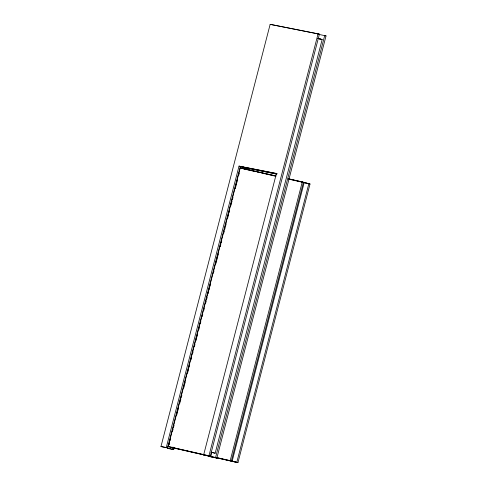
<?xml version="1.0" encoding="UTF-8"?>
<svg xmlns="http://www.w3.org/2000/svg" width="487" height="487" viewBox="0 0 487 487"><rect width="100%" height="100%" fill="white"/><g stroke="black" fill="none" stroke-linecap="round" stroke-linejoin="round"><path stroke-width="0.73" d="M160.972 446.536L270.151 24.35L319.411 34.139L210.226 456.325L203.633 454.931L276.421 173.475L239.032 166.116L166.244 447.571L160.972 446.536L167.565 447.924L240.353 166.469L239.032 166.116M174.084 448.125L173.701 449.598L167.589 448.302L168.727 443.888M169.342 446.835L168.185 446.518L240.249 167.875L275.697 175.904M169.105 444.448L169.677 442.245M170.054 440.772L170.627 438.568M172.526 431.214L173.098 429.01M173.482 427.537L174.048 425.334M176.714 415.04L177.475 412.099M177.852 410.632L178.425 408.423M179.752 403.279L180.896 398.865M181.274 397.398L181.846 395.188M183.745 387.841L184.317 385.631M184.695 384.164L185.267 381.954M187.55 373.133L188.688 368.726M189.072 367.253L189.638 365.049M190.971 359.899L191.543 357.695M192.493 354.019L193.065 351.815M194.392 346.665L194.964 344.461M195.914 340.784L196.486 338.581M196.864 337.107L197.436 334.904M198.769 329.76L199.335 327.55M200.291 323.873L200.857 321.67M202.19 316.526L202.762 314.316M203.712 310.639L204.284 308.435M205.611 303.291L206.184 301.082M206.561 299.615L207.133 297.411M208.083 293.734L208.655 291.524M209.033 290.057L209.605 287.847M209.988 286.38L210.554 284.177M213.409 273.146L213.976 270.942M215.881 263.589L217.403 257.708M217.78 256.235L218.353 254.031M220.252 246.678L220.824 244.474M221.201 243.001L221.774 240.797M223.673 233.443L224.245 231.24M224.629 229.767L225.195 227.563M225.578 226.096L226.145 223.886M227.478 218.742L228.616 214.329M229 212.862L229.572 210.652M230.899 205.508L232.043 201.094M232.421 199.627L232.993 197.418M235.276 188.597L236.414 184.183M236.798 182.716L237.364 180.513M238.697 175.363L239.269 173.159M242.952 168.569L243.336 167.096M167.589 448.302L172.38 449.245L172.952 447.042M244.791 169.257L245.168 167.784L276.732 174.09M246.112 169.61L246.495 168.137M203.633 454.931L208.905 455.972L318.09 33.786M210.731 456.794L215.522 457.737L324.707 35.551L326.028 35.904L216.849 458.09L210.731 456.794L211.869 452.38M211.09 452.24L215.175 453.233L322.175 39.49L317.548 38.254M303.431 182.241L231.368 460.885L230.217 460.568L302.275 181.925L288.249 178.747M216.526 457.524L232.177 461.067L304.235 182.424L310.012 184.007L237.948 462.65L213.525 457.116M308.855 183.69L236.792 462.333L173.153 447.918M319.411 34.139L270.151 24.35M318.072 34.242L326.028 35.904M319.259 38.911L322.175 39.49M239.44 166.286L277.182 173.719M276.884 174.029L239.945 166.53M240.596 168.009L276.111 176.057M289.327 179.046L304.235 182.424M245.953 169.446L255.718 171.655M257.057 171.96L260.125 172.654M261.495 172.964L275.228 176.13M288.797 179.149L310.012 184.007M168.185 446.518L204.37 454.718M205.502 455.028L211.431 456.368M212.046 456.782L168.539 446.652M318.09 38.497L320.738 39.204M211.206 452.173L215.175 453.233M168.131 443.834L169.452 444.187M208.905 455.972L210.226 456.325M215.522 457.737L216.849 458.09M166.244 447.571L167.565 447.924M172.38 449.245L173.701 449.598M301.818 181.876L306.439 183.142M243.013 168.557L246.97 169.646M240.249 167.875L245.217 169.275M232.177 461.067L237.948 462.65M229.761 460.519L234.375 461.786M170.955 447.2L175.57 448.466"/></g></svg>
